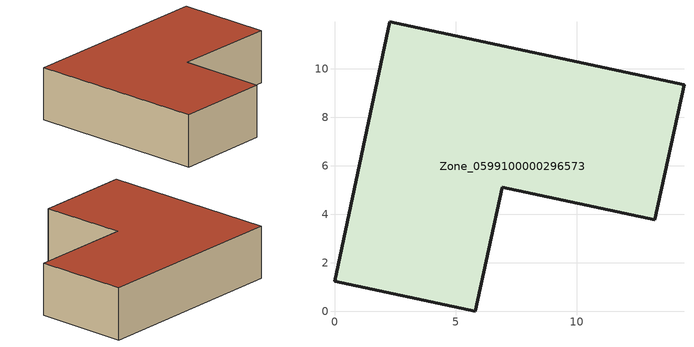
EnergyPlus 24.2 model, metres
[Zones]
Zone_0599100000296573
 floor ground (C_G): 2.29,11.95 14.42,9.34 13.22,3.77 6.92,5.13 5.81,0 0,1.24 z0
 wall outside (C_F): 14.42,9.34 2.29,11.95 0,1.24 5.81,0 6.92,5.13 13.22,3.77 14.42,9.34 z0:3.23
 roof outside (C_R): 2.29,11.95 0,1.24 5.81,0 6.92,5.13 13.22,3.77 14.42,9.34 z3.23
[BUILDING]
Pand.0599100000296573: North Axis=0; Terrain=City; Loads Convergence Tolerance Value=0.04; Temperature Convergence Tolerance Value=0.4; Solar Distribution=FullExterior; Maximum Number of Warmup Days=25; Minimum Number of Warmup Days=1
[Site:Location]
Rotterdam.The.Hague.AP_ZH_NLD Design_Conditions: Latitude=51.96; Longitude=4.45; Time Zone=1; Elevation=-4.5
[SITE:GROUNDTEMPERATURE:BUILDINGSURFACE]
18, 18, 18, 18, 18, 18, 18, 18, 18, 18, 18, 18
[MATERIAL] Thermal Absorptance=0.9; Solar Absorptance=0.7; Visible Absorptance=0.7
Name | Roughness | Thickness | Conductivity | Density | Specific Heat
G.TI.1975-1991 | MediumSmooth | 0.15 | 0.288461 | 540 | 1210
F.TI.1975-1991 | Rough | 0.3 | 0.230769 | 1920 | 840
R.TI.1975-1991 | MediumRough | 0.2 | 0.153846 | 1500 | 1000
[CONSTRUCTION]
C_G: G.TI.1975-1991
C_F: F.TI.1975-1991
C_R: R.TI.1975-1991
[ZONE]
Zone_0599100000296573: Type=1; Multiplier=1; Ceiling Height=Autocalculate; Volume=Autocalculate; Floor Area=autocalculate; Part of Total Floor Area=Yes
[ZONEINFILTRATION:DESIGNFLOWRATE]
Infil_Zone_0599100000296573: Zone or ZoneList or Space or SpaceList=Zone_0599100000296573; Schedule=AlwaysOn; Design Flow Rate Calculation Method=Flow/Area; Flow Rate per Floor Area=0.003; Constant Term Coefficient=1; Temperature Term Coefficient=0; Velocity Term Coefficient=0; Velocity Squared Term Coefficient=0
[HVACTEMPLATE:ZONE:IDEALLOADSAIRSYSTEM]
Zone_0599100000296573: Maximum Heating Supply Air Temperature=50; Minimum Cooling Supply Air Temperature=13; Maximum Heating Supply Air Humidity Ratio=0.0156; Minimum Cooling Supply Air Humidity Ratio=0.0077; Heating Limit=NoLimit; Cooling Limit=NoLimit; Dehumidification Control Type=ConstantSensibleHeatRatio; Cooling Sensible Heat Ratio=0.7; Dehumidification Setpoint=60; Humidification Control Type=None; Humidification Setpoint=30; Outdoor Air Method=None; Outdoor Air Flow Rate per Person=0.00944; Outdoor Air Flow Rate per Zone Floor Area=0; Outdoor Air Flow Rate per Zone=0; Demand Controlled Ventilation Type=None; Outdoor Air Economizer Type=NoEconomizer; Heat Recovery Type=None; Sensible Heat Recovery Effectiveness=0.7; Latent Heat Recovery Effectiveness=0.65
[ZONECONTROL:THERMOSTAT]
ThermostatControl_Zone_0599100000296573: Zone or ZoneList=Zone_0599100000296573; Control Type Schedule=DualSetpointControlType; Control 1=Thermostat_Zone_0599100000296573; Temperature Difference Between Cutout And Setpoint=0
[THERMOSTATSETPOINT:DUALSETPOINT]
Thermostat_Zone_0599100000296573: Heating Setpoint Temperature Schedule=HeatingSetpoint_Zone_0599100000296573; Cooling Setpoint Temperature Schedule=CoolingSetpoint_Zone_0599100000296573
[SCHEDULE:COMPACT]
HeatingSetpoint_Zone_0599100000296573: Through: 12/31, For: AllDays, Until: 24:00, 21
CoolingSetpoint_Zone_0599100000296573: Through: 12/31, For: AllDays, Until: 24:00, 24
DualSetpointControlType: Through: 12/31, For: AllDays, Until: 24:00, 4
AlwaysOn: Through: 12/31, For: AllDays, Until: 24:00, 1
